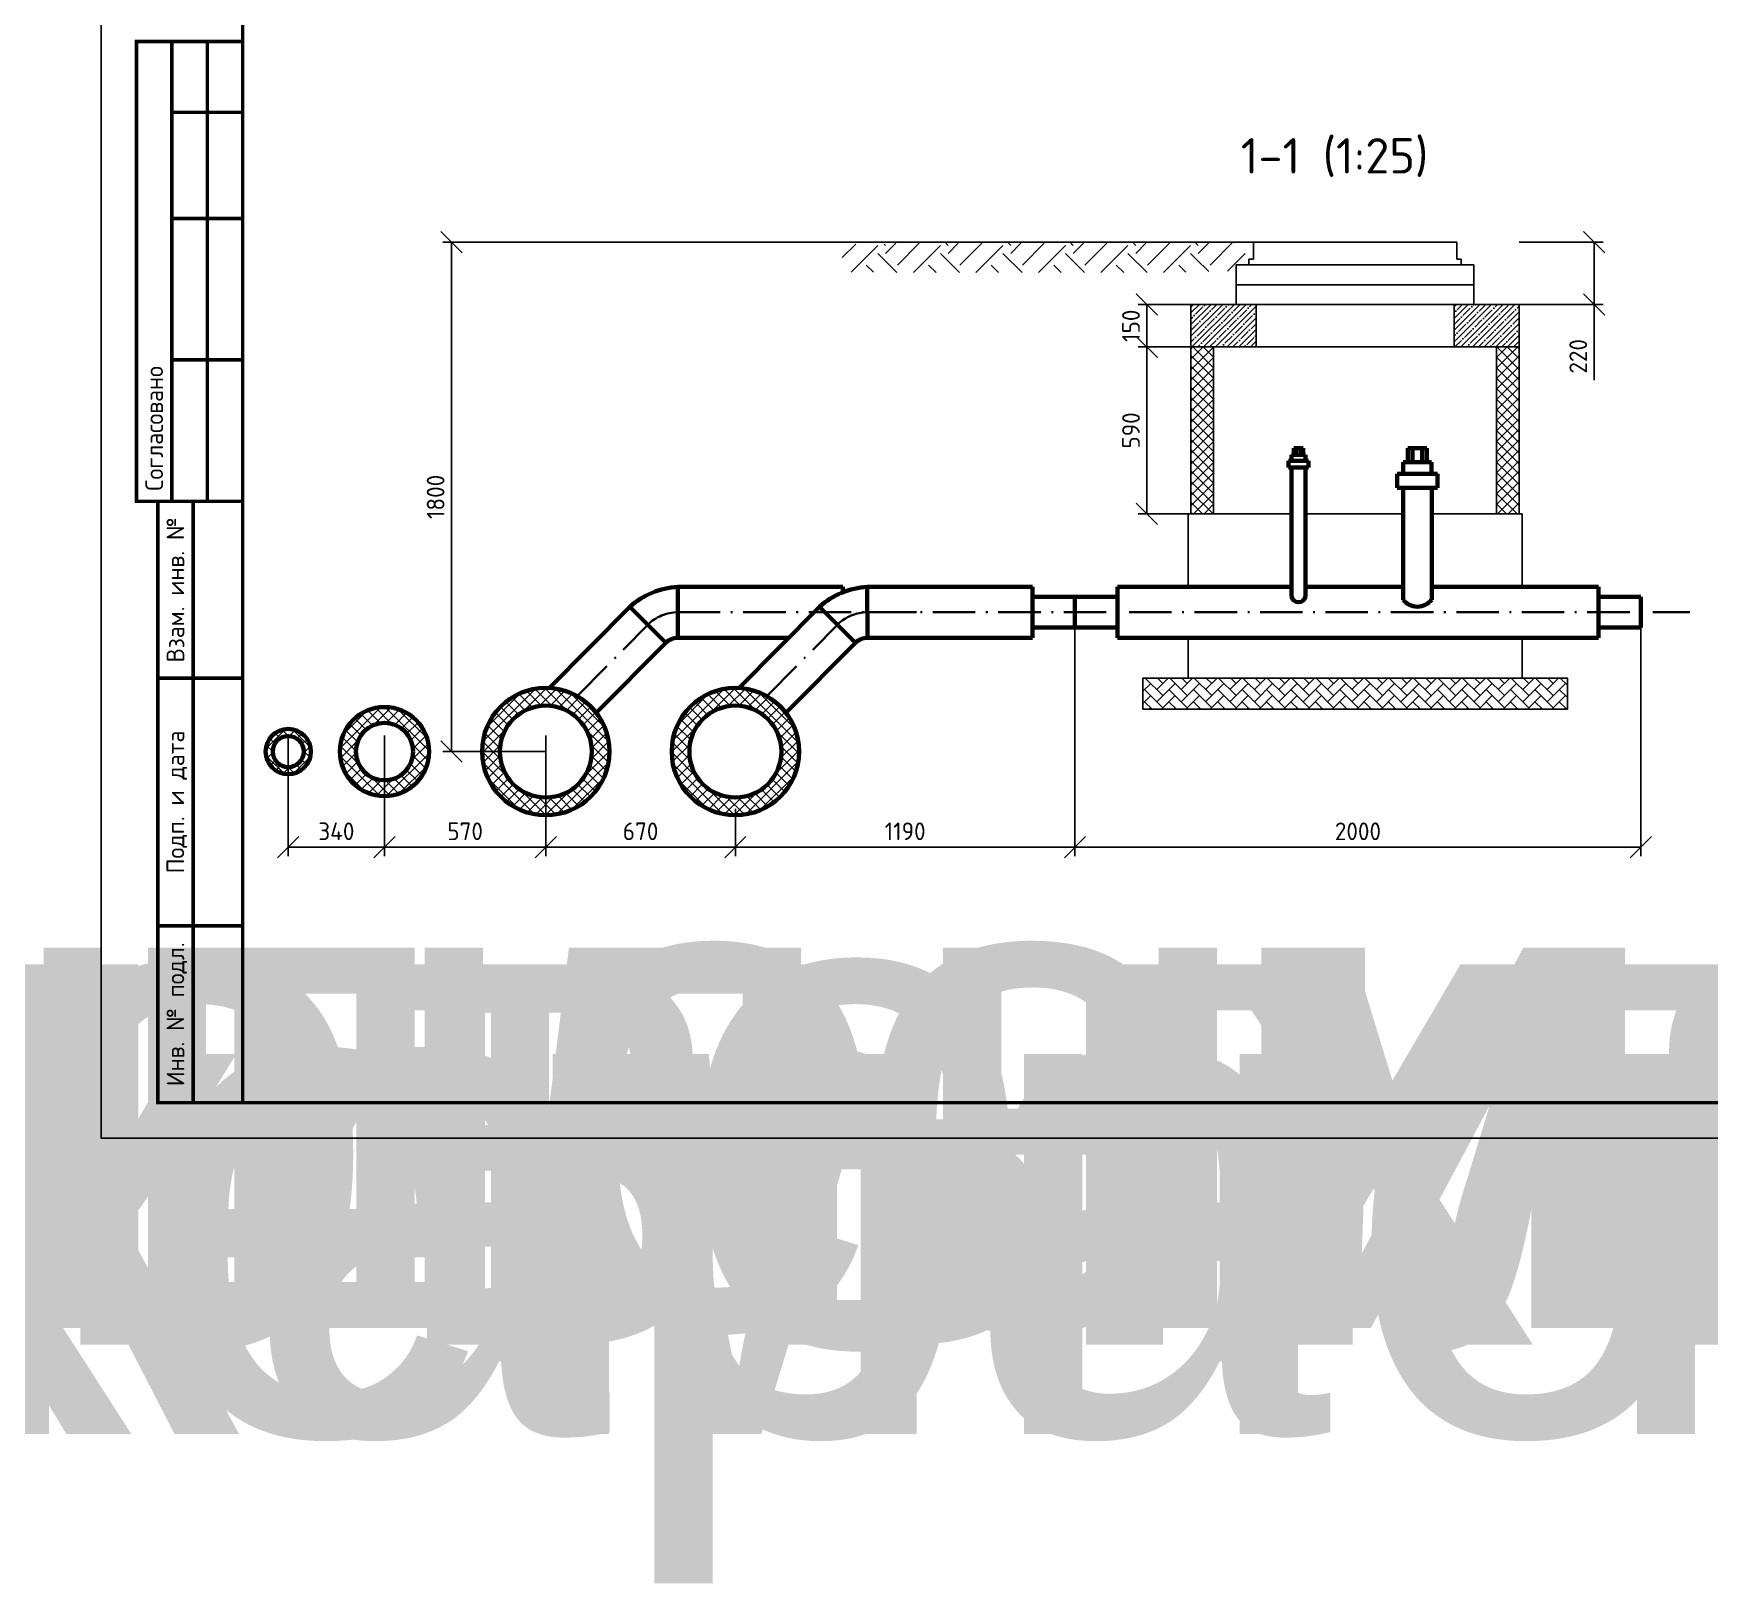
# Model space of a CAD drawing. Header units: metres. Extents: x 1981 to 7362, y 1229 to 3678.
# Drawn here: x 4078 to 4314.9, y 1904 to 2123.1 of the extents above; entities that cross this region are included whole.
import ezdxf
from ezdxf.enums import TextEntityAlignment as Align

# ---------------------------------------------------------------- set-up
doc = ezdxf.new("R2018")
doc.units = ezdxf.units.M
doc.linetypes.add('ACAD_ISO10W100', pattern=[18.5, 12, -3, 0.5, -3])
doc.layers.add('Форматы', color=7, linetype='Continuous')
doc.styles.add('-ISOCPEUR-', font='isocpeur.ttf')
doc.styles.add('GOST', font='GOST.shx', dxfattribs={"oblique": 15})
doc.styles.add('GOST-2.304_Type-B', font='GOST Common.ttf')
doc.styles.get("Standard").update_dxf_attribs({"font": 'GOST Common.ttf'})
doc.dimstyles.new('Копия М 1 к 25', dxfattribs={"dimtxt": 3.5, "dimasz": 3, "dimexe": 1.25, "dimexo": 0, "dimgap": 1, "dimtad": 1, "dimdec": 0, "dimlfac": 25, "dimzin": 0, "dimdsep": 46, "dimtxsty": 'GOST', "dimblk": 'OBLIQUE', "dimcen": 5, "dimclrd": 256, "dimclre": 256, "dimclrt": 256, "dimazin": 2, "dimtfac": 1, "dimtdec": 0, "dimtmove": 0, "dimatfit": 3, "dimldrblk": 'NONE', "dimfxl": 1.25, "dimtolj": 1, "dimtzin": 0, "dimlwd": -1, "dimlwe": -1, "dimarcsym": 2})

# ---------------------------------------------------------------- blocks, each defined once
blk = doc.blocks.new('*U143')
at = {"style": 'GOST-2.304_Type-B'}
blk.add_attdef('РАЗРАБОТАЛ', text='', height=2.5, dxfattribs=at).set_placement((250.5, -264.22), align=Align.MIDDLE_LEFT)
at = {"style": 'GOST-2.304_Type-B', "flags": 8}
for tag, height, p in [('ДАТА', 2.5, (290.07, -264.4)), ('ЛИСТ', 3, (386.39, -271.92)), ('ЛИСТОВ', 3, (403.89, -271.92)), ('ФОРМАТ', 3, (380.97, -294.75))]:
    blk.add_attdef(tag, text='', height=height, dxfattribs=at).set_placement(p, align=Align.MIDDLE_CENTER)
at = {"style": 'GOST-2.304_Type-B'}
blk.add_attdef('ПРОВЕРИЛ', (250.75, -270.73), '', height=2.5, dxfattribs=at)
at = {"lineweight": 30, "flags": 104}
for tag, p in [('ТЕПЛОВЫЕ_СЕТИ', (330, -269.5)), ('ИМЯ_ЧЕРТЕЖА', (330, -284.5))]:
    blk.add_attdef(tag, text='', height=3, dxfattribs=at).set_placement(p, align=Align.MIDDLE_CENTER)
blk = doc.blocks.new('*U142')
at = {"style": 'GOST-2.304_Type-B'}
blk.add_attdef('РАЗРАБОТАЛ', text='', height=2.5, dxfattribs=at).set_placement((40.5, -264.22), align=Align.MIDDLE_LEFT)
at = {"style": 'GOST-2.304_Type-B', "flags": 8}
for tag, height, p in [('ДАТА', 2.5, (80.07, -264.4)), ('ЛИСТ', 3, (176.39, -271.92)), ('ЛИСТОВ', 3, (193.89, -271.92)), ('ФОРМАТ', 3, (170.97, -294.75))]:
    blk.add_attdef(tag, text='', height=height, dxfattribs=at).set_placement(p, align=Align.MIDDLE_CENTER)
at = {"style": 'GOST-2.304_Type-B'}
blk.add_attdef('ПРОВЕРИЛ', (40.75, -270.73), '', height=2.5, dxfattribs=at)
at = {"lineweight": 30, "flags": 104}
for tag, p in [('ТЕПЛОВЫЕ_СЕТИ', (120, -269.5)), ('ИМЯ_ЧЕРТЕЖА', (120, -284.5))]:
    blk.add_attdef(tag, text='', height=3, dxfattribs=at).set_placement(p, align=Align.MIDDLE_CENTER)
blk = doc.blocks.new('*U145')
blk.add_lwpolyline([(0, 123), (594, 123), (594, -297), (0, -297)], close=True)
at = {"const_width": 0.5}
blk.add_lwpolyline([(20, 118), (589, 118), (589, -292), (20, -292)], close=True, dxfattribs=at)
for points in [[(20, -207), (5, -207), (5, -142), (20, -142)], [(10, -142), (10, -207)], [(15, -142), (15, -207)], [(10, -152), (20, -152)], [(10, -167), (20, -167)], [(10, -187), (20, -187)], [(20, -292), (8, -292), (8, -207), (20, -207)], [(13, -207), (13, -292)], [(8, -232), (20, -232)], [(8, -267), (20, -267)]]:
    blk.add_lwpolyline(points, dxfattribs=at)
at = {"style": 'GOST-2.304_Type-B'}
blk.add_text('Согласовано', height=2.5, rotation=90, dxfattribs=at).set_placement((7.5, -205.5), align=Align.MIDDLE_LEFT)
for s, p in [('Взам. инв. №', (10.5, -219.5)), ('Подп. и дата', (10.5, -249.5)), ('Инв. № подл.', (10.5, -279.5))]:
    blk.add_text(s, height=2.5, rotation=90, dxfattribs=at).set_placement(p, align=Align.MIDDLE_CENTER)
blk.add_attdef('РАЗРАБОТАЛ', text='', height=2.5, dxfattribs=at).set_placement((424.5, -264.22), align=Align.MIDDLE_LEFT)
at = {"style": 'GOST-2.304_Type-B', "flags": 8}
for tag, height, p in [('ДАТА', 2.5, (464.07, -264.4)), ('ЛИСТ', 3, (560.39, -271.92)), ('ЛИСТОВ', 3, (577.89, -271.92)), ('ФОРМАТ', 3, (554.97, -294.75))]:
    blk.add_attdef(tag, text='', height=height, dxfattribs=at).set_placement(p, align=Align.MIDDLE_CENTER)
at = {"style": 'GOST-2.304_Type-B'}
blk.add_attdef('ПРОВЕРИЛ', (424.75, -270.73), '', height=2.5, dxfattribs=at)
at = {"lineweight": 30, "flags": 104}
for tag, p in [('ТЕПЛОВЫЕ_СЕТИ', (504, -269.5)), ('ИМЯ_ЧЕРТЕЖА', (504, -284.5))]:
    blk.add_attdef(tag, text='', height=3, dxfattribs=at).set_placement(p, align=Align.MIDDLE_CENTER)
blk = doc.blocks.new('_Oblique')
at = {"color": 0, "linetype": 'ByBlock', "lineweight": -2}
blk.add_line((-0.5, -0.5), (0.5, 0.5), dxfattribs=at)
blk = doc.blocks.new('*D133')
at = {"transparency": 16777216}
for p, q in [((4241.59, 2078.78), (4234.11, 2078.78)), ((4235.36, 2078.78), (4235.36, 2055.18)), ((4241.59, 2055.18), (4234.11, 2055.18))]:
    blk.add_line(p, q, dxfattribs=at)
at = {"layer": 'Defpoints', "color": 0, "lineweight": 50, "transparency": 16777216}
for p in [(4241.59, 2078.78), (4235.36, 2055.18), (4241.59, 2055.18)]:
    blk.add_point(p, dxfattribs=at)
at = {"transparency": 16777216, "xscale": 3, "yscale": 3, "zscale": 3}
for p, rotation in [((4235.36, 2078.78), 90), ((4235.36, 2055.18), 270)]:
    blk.add_blockref('_Oblique', p, dxfattribs=dict(at, rotation=rotation))
at = {"lineweight": 35, "transparency": 16777216, "insert": (4233.11, 2066.98), "char_height": 2.5, "attachment_point": 5, "rotation": 90}
blk.add_mtext('\\A1;590', dxfattribs=at)
blk = doc.blocks.new('_None')
blk = doc.blocks.new('*D138')
at = {"transparency": 16777216}
for p, q in [((4241.59, 2084.78), (4234.11, 2084.78)), ((4235.36, 2078.78), (4235.36, 2084.78)), ((4241.59, 2078.78), (4234.11, 2078.78))]:
    blk.add_line(p, q, dxfattribs=at)
at = {"layer": 'Defpoints', "color": 0, "lineweight": 50, "transparency": 16777216}
for p in [(4235.36, 2084.78), (4241.59, 2084.78), (4241.59, 2078.78)]:
    blk.add_point(p, dxfattribs=at)
at = {"transparency": 16777216, "xscale": 3, "yscale": 3, "zscale": 3}
for p, rotation in [((4235.36, 2084.78), 90), ((4235.36, 2078.78), 270)]:
    blk.add_blockref('_Oblique', p, dxfattribs=dict(at, rotation=rotation))
at = {"lineweight": 35, "transparency": 16777216, "insert": (4233.11, 2081.78), "char_height": 2.5, "attachment_point": 5, "rotation": 90}
blk.add_mtext('\\A1;150', dxfattribs=at)
blk = doc.blocks.new('*D134')
at = {"transparency": 16777216}
for p, q in [((4192.15, 2093.58), (4135.82, 2093.58)), ((4137.07, 2021.58), (4137.07, 2093.58)), ((4150.39, 2021.58), (4135.82, 2021.58))]:
    blk.add_line(p, q, dxfattribs=at)
at = {"layer": 'Defpoints', "color": 0, "lineweight": 50, "transparency": 16777216}
for p in [(4137.07, 2093.58), (4192.15, 2093.58), (4150.39, 2021.58)]:
    blk.add_point(p, dxfattribs=at)
at = {"transparency": 16777216, "xscale": 3, "yscale": 3, "zscale": 3}
for p, rotation in [((4137.07, 2093.58), 90), ((4137.07, 2021.58), 270)]:
    blk.add_blockref('_Oblique', p, dxfattribs=dict(at, rotation=rotation))
at = {"lineweight": 35, "transparency": 16777216, "insert": (4134.82, 2057.58), "char_height": 2.5, "attachment_point": 5, "rotation": 90}
blk.add_mtext('\\A1;1800', dxfattribs=at)
blk = doc.blocks.new('*D139')
at = {"transparency": 16777216}
for p, q in [((4287.99, 2093.58), (4299.83, 2093.58)), ((4298.58, 2093.58), (4298.58, 2084.78)), ((4287.99, 2084.78), (4299.83, 2084.78)), ((4298.58, 2084.78), (4298.58, 2074.08))]:
    blk.add_line(p, q, dxfattribs=at)
at = {"layer": 'Defpoints', "color": 0, "lineweight": 50, "transparency": 16777216}
for p in [(4287.99, 2093.58), (4298.58, 2093.58), (4287.99, 2084.78)]:
    blk.add_point(p, dxfattribs=at)
at = {"transparency": 16777216, "xscale": 3, "yscale": 3, "zscale": 3}
for p, rotation in [((4298.58, 2093.58), 90), ((4298.58, 2084.78), 270)]:
    blk.add_blockref('_Oblique', p, dxfattribs=dict(at, rotation=rotation))
at = {"lineweight": 35, "transparency": 16777216, "insert": (4296.33, 2077.46), "char_height": 2.5, "attachment_point": 5, "rotation": 90}
blk.add_mtext('\\A1;220', dxfattribs=at)
blk = doc.blocks.new('*D140')
at = {"transparency": 16777216}
for p, q in [((4225.19, 2039.12), (4225.19, 2006.81)), ((4177.19, 2011.2), (4177.19, 2006.81)), ((4177.19, 2008.06), (4225.19, 2008.06))]:
    blk.add_line(p, q, dxfattribs=at)
at = {"layer": 'Defpoints', "color": 0, "lineweight": 50, "transparency": 16777216}
for p in [(4225.19, 2039.12), (4177.19, 2011.2), (4225.19, 2008.06)]:
    blk.add_point(p, dxfattribs=at)
at = {"transparency": 16777216, "xscale": 3, "yscale": 3, "zscale": 3, "rotation": 180}
blk.add_blockref('_Oblique', (4177.19, 2008.06), dxfattribs=at)
at = {"transparency": 16777216, "xscale": 3, "yscale": 3, "zscale": 3}
blk.add_blockref('_Oblique', (4225.19, 2008.06), dxfattribs=at)
at = {"lineweight": 35, "transparency": 16777216, "insert": (4201.19, 2010.31), "char_height": 2.5, "attachment_point": 5}
blk.add_mtext('\\A1;1190', dxfattribs=at)
blk = doc.blocks.new('*D141')
at = {"transparency": 16777216}
for p, q in [((4225.19, 2039.12), (4225.19, 2006.81)), ((4305.19, 2039.12), (4305.19, 2006.81)), ((4225.19, 2008.06), (4305.19, 2008.06))]:
    blk.add_line(p, q, dxfattribs=at)
at = {"layer": 'Defpoints', "color": 0, "lineweight": 50, "transparency": 16777216}
for p in [(4225.19, 2039.12), (4305.19, 2039.12), (4305.19, 2008.06)]:
    blk.add_point(p, dxfattribs=at)
at = {"transparency": 16777216, "xscale": 3, "yscale": 3, "zscale": 3, "rotation": 180}
blk.add_blockref('_Oblique', (4225.19, 2008.06), dxfattribs=at)
at = {"transparency": 16777216, "xscale": 3, "yscale": 3, "zscale": 3}
blk.add_blockref('_Oblique', (4305.19, 2008.06), dxfattribs=at)
at = {"lineweight": 35, "transparency": 16777216, "insert": (4265.19, 2010.31), "char_height": 2.5, "attachment_point": 5}
blk.add_mtext('\\A1;2000', dxfattribs=at)
blk = doc.blocks.new('*D135')
at = {"transparency": 16777216}
for p, q in [((4150.39, 2013.49), (4150.39, 2006.81)), ((4177.19, 2013.49), (4177.19, 2006.81)), ((4177.19, 2008.06), (4150.39, 2008.06))]:
    blk.add_line(p, q, dxfattribs=at)
at = {"layer": 'Defpoints', "color": 0, "lineweight": 50, "transparency": 16777216}
for p in [(4150.39, 2013.49), (4177.19, 2013.49), (4150.39, 2008.06)]:
    blk.add_point(p, dxfattribs=at)
at = {"transparency": 16777216, "xscale": 3, "yscale": 3, "zscale": 3, "rotation": 180}
blk.add_blockref('_Oblique', (4150.39, 2008.06), dxfattribs=at)
at = {"transparency": 16777216, "xscale": 3, "yscale": 3, "zscale": 3}
blk.add_blockref('_Oblique', (4177.19, 2008.06), dxfattribs=at)
at = {"lineweight": 35, "transparency": 16777216, "insert": (4163.79, 2010.31), "char_height": 2.5, "attachment_point": 5}
blk.add_mtext('\\A1;670', dxfattribs=at)
blk = doc.blocks.new('*D136')
at = {"transparency": 16777216}
for p, q in [((4127.59, 2023.87), (4127.59, 2006.81)), ((4150.39, 2023.87), (4150.39, 2006.81)), ((4150.39, 2008.06), (4127.59, 2008.06))]:
    blk.add_line(p, q, dxfattribs=at)
at = {"layer": 'Defpoints', "color": 0, "lineweight": 50, "transparency": 16777216}
for p in [(4127.59, 2023.87), (4150.39, 2023.87), (4127.59, 2008.06)]:
    blk.add_point(p, dxfattribs=at)
at = {"transparency": 16777216, "xscale": 3, "yscale": 3, "zscale": 3, "rotation": 180}
blk.add_blockref('_Oblique', (4127.59, 2008.06), dxfattribs=at)
at = {"transparency": 16777216, "xscale": 3, "yscale": 3, "zscale": 3}
blk.add_blockref('_Oblique', (4150.39, 2008.06), dxfattribs=at)
at = {"lineweight": 35, "transparency": 16777216, "insert": (4138.99, 2010.31), "char_height": 2.5, "attachment_point": 5}
blk.add_mtext('\\A1;570', dxfattribs=at)
blk = doc.blocks.new('*D137')
at = {"transparency": 16777216}
for p, q in [((4113.99, 2023.87), (4113.99, 2006.81)), ((4127.59, 2023.87), (4127.59, 2006.81)), ((4113.99, 2008.06), (4127.59, 2008.06))]:
    blk.add_line(p, q, dxfattribs=at)
at = {"layer": 'Defpoints', "color": 0, "lineweight": 50, "transparency": 16777216}
for p in [(4113.99, 2023.87), (4127.59, 2023.87), (4127.59, 2008.06)]:
    blk.add_point(p, dxfattribs=at)
at = {"transparency": 16777216, "xscale": 3, "yscale": 3, "zscale": 3, "rotation": 180}
blk.add_blockref('_Oblique', (4113.99, 2008.06), dxfattribs=at)
at = {"transparency": 16777216, "xscale": 3, "yscale": 3, "zscale": 3}
blk.add_blockref('_Oblique', (4127.59, 2008.06), dxfattribs=at)
at = {"lineweight": 35, "transparency": 16777216, "insert": (4120.79, 2010.31), "char_height": 2.5, "attachment_point": 5}
blk.add_mtext('\\A1;340', dxfattribs=at)

msp = doc.modelspace()

# ---------------------------------------------------------------- hatches: boundary and pattern name
h = msp.add_hatch()
h.set_pattern_fill('EARTH', color=256, scale=25, angle=45, style=0)
h.set_pattern_definition([(45, (-129697.767, 585840.697), (0, 8.838834765), [6.25, -6.25]), (45, (-129699.424, 585842.354), (0, 8.838834765), [6.25, -6.25]), (45, (-129701.0814, 585844.0113), (0, 8.838834765), [6.25, -6.25]), (135, (-129701.0814, 585845.116), (-8.838834765, 9e-16), [6.25, -6.25]), (135, (-129699.424, 585846.7735), (-8.838834765, 9e-16), [6.25, -6.25]), (135, (-129697.767, 585848.431), (-8.838834765, 9e-16), [6.25, -6.25])])
h.paths.add_polyline_path([(4192.124, 2093.11), (4192.256, 2092.905), (4192.369, 2089.415), (4192.213, 2089.691)])
h.paths.add_polyline_path([(4199.66, 2093.337), (4192.165, 2093.32), (4192.213, 2089.372), (4199.66, 2089.307)])
h.paths.add_polyline_path([(4245.736, 2093.446), (4199.66, 2093.446), (4199.66, 2089.307), (4239.232, 2089.307)])
h.paths.add_polyline_path([(4250.415, 2093.581), (4246.3, 2093.581), (4239.232, 2089.307), (4247.419, 2089.532)])
h = msp.add_hatch()
h.set_pattern_fill('ANSI35', scale=0.184)
h.set_pattern_definition([(45, (596.7058, 297.6287), (-0.82618356, 0.82618356), []), (45, (597.532, 297.6287), (-0.82618356, 0.82618356), [1.4605, -0.2921, 0, -0.2921])])
h.paths.add_polyline_path([(4241.589, 2084.781), (4241.589, 2078.781), (4250.789, 2078.781), (4250.789, 2084.781)])
h.paths.add_polyline_path([(4278.789, 2078.781), (4287.989, 2078.781), (4287.989, 2084.781), (4278.789, 2084.781)])
h = msp.add_hatch()
h.set_pattern_fill('ANSI37', scale=0.33)
h.set_pattern_definition([(45, (-373.7811, 1004.5225), (-0.74087113, 0.74087113), []), (135, (-373.7811, 1004.5225), (-0.74087113, -0.74087113), [])])
h.paths.add_polyline_path([(4241.589, 2055.181), (4244.789, 2055.181), (4244.789, 2078.781), (4241.589, 2078.781)])
h.paths.add_polyline_path([(4284.789, 2055.181), (4287.989, 2055.181), (4287.989, 2078.781), (4284.789, 2078.781)])
at = {"lineweight": 25}
h = msp.add_hatch(dxfattribs=at)
h.set_pattern_fill('ANSI37', color=256, scale=0.33)
h.set_pattern_definition([(45, (393.4188, -447.8118), (-0.74087113, 0.74087113), []), (135, (393.4188, -447.8118), (-0.74087113, -0.74087113), [])])
h.paths.add_polyline_path([(4168.189, 2021.581, 1), (4186.189, 2021.581, 1)])
h.paths.add_polyline_path([(4183.689, 2021.581, -1), (4170.689, 2021.581, -1)], flags=16)
h.paths.add_polyline_path([(4159.389, 2021.581, 1), (4141.389, 2021.581, 1)])
h.paths.add_polyline_path([(4143.889, 2021.581, -1), (4156.889, 2021.581, -1)], flags=16)
h.paths.add_polyline_path([(4121.292, 2021.581, 1), (4133.892, 2021.581, 1)])
h.paths.add_polyline_path([(4123.532, 2021.581, -1), (4131.652, 2021.581, -1)], flags=16)
h.paths.add_polyline_path([(4110.792, 2021.581, 1), (4117.192, 2021.581, 1)])
h.paths.add_polyline_path([(4111.792, 2021.581, -1), (4116.192, 2021.581, -1)], flags=16)
h = msp.add_hatch()
h.set_pattern_fill('AR-HBONE', scale=0.012)
h.set_pattern_definition([(45, (-373.7811, 1016.5225), (0, 1.72420918), [3.6576, -1.2192]), (135, (-372.919, 1017.3846), (2e-16, 1.72420918), [3.6576, -1.2192])])
h.paths.add_polyline_path([(4294.789, 2027.581), (4294.789, 2031.981), (4234.789, 2031.981), (4234.789, 2027.581)])

# ---------------------------------------------------------------- linework, layer by layer
at = {"color": 0, "linetype": 'ByBlock'}
msp.add_line((4250.415, 2093.581), (4192.154, 2093.581), dxfattribs=at)
at = {"color": 7}
for p, q in [((4250.415, 2091.181), (4250.415, 2093.581)), ((4250.415, 2093.581), (4279.163, 2093.581)), ((4279.163, 2091.181), (4279.163, 2093.581)), ((4249.789, 2090.381), (4249.789, 2091.181)), ((4249.789, 2091.181), (4250.415, 2091.181)), ((4250.789, 2090.381), (4249.789, 2090.381)), ((4250.789, 2090.381), (4278.789, 2090.381)), ((4278.789, 2090.381), (4279.789, 2090.381)), ((4279.789, 2091.181), (4279.163, 2091.181)), ((4279.789, 2090.381), (4279.789, 2091.181)), ((4250.789, 2078.781), (4250.789, 2084.781)), ((4250.789, 2084.781), (4278.789, 2084.781)), ((4278.789, 2084.781), (4278.789, 2078.781)), ((4287.989, 2078.781), (4241.589, 2078.781)), ((4241.589, 2078.781), (4241.589, 2055.181)), ((4244.789, 2055.181), (4244.789, 2078.781)), ((4250.789, 2078.781), (4278.789, 2078.781)), ((4284.789, 2055.181), (4284.789, 2078.781)), ((4287.989, 2078.781), (4287.989, 2055.181))]:
    msp.add_line(p, q, dxfattribs=at)
for p, q in [((4250.789, 2078.781), (4241.589, 2078.781)), ((4287.989, 2078.781), (4278.789, 2078.781))]:
    msp.add_line(p, q)
at = {"color": 5, "lineweight": 60}
for p, q in [((4255.813, 2062.69), (4255.813, 2063.516)), ((4255.813, 2063.516), (4256.789, 2063.516)), ((4256.128, 2063.516), (4256.128, 2064.481)), ((4256.789, 2064.481), (4256.128, 2064.481)), ((4256.459, 2064.481), (4256.459, 2063.516)), ((4257.451, 2064.481), (4256.789, 2064.481)), ((4257.765, 2063.516), (4256.789, 2063.516)), ((4256.789, 2063.516), (4256.789, 2063.516)), ((4257.12, 2064.481), (4257.12, 2063.516)), ((4257.451, 2063.516), (4257.451, 2064.481)), ((4257.765, 2062.69), (4257.765, 2063.516)), ((4272.24, 2062.513), (4272.24, 2064.481)), ((4273.589, 2064.481), (4272.24, 2064.481)), ((4272.915, 2064.481), (4272.915, 2062.513)), ((4274.939, 2064.481), (4273.589, 2064.481)), ((4274.264, 2064.481), (4274.264, 2062.513)), ((4274.939, 2062.513), (4274.939, 2064.481)), ((4255.384, 2062.276), (4255.384, 2062.69)), ((4255.384, 2062.69), (4256.789, 2062.69)), ((4255.384, 2061.725), (4255.384, 2062.276)), ((4256.789, 2061.725), (4255.384, 2061.725)), ((4255.797, 2061.725), (4255.384, 2061.725)), ((4256.789, 2062.69), (4255.467, 2062.69)), ((4255.797, 2061.725), (4255.797, 2043.55)), ((4258.195, 2062.69), (4256.789, 2062.69)), ((4256.789, 2062.69), (4258.112, 2062.69)), ((4256.789, 2061.725), (4258.195, 2061.725)), ((4257.782, 2061.725), (4258.195, 2061.725)), ((4257.782, 2061.725), (4257.782, 2043.55)), ((4258.195, 2062.276), (4258.195, 2062.69)), ((4258.195, 2061.725), (4258.195, 2062.276)), ((4271.598, 2060.827), (4271.598, 2062.513)), ((4271.598, 2062.513), (4273.589, 2062.513)), ((4275.581, 2062.513), (4273.589, 2062.513)), ((4273.589, 2062.513), (4273.589, 2062.513)), ((4275.581, 2060.827), (4275.581, 2062.513)), ((4270.722, 2059.983), (4270.722, 2060.827)), ((4270.722, 2060.827), (4273.589, 2060.827)), ((4270.722, 2058.859), (4270.722, 2059.983)), ((4273.589, 2058.859), (4270.722, 2058.859)), ((4271.565, 2058.859), (4270.722, 2058.859)), ((4273.589, 2060.827), (4270.891, 2060.827)), ((4271.565, 2058.859), (4271.565, 2043.053)), ((4276.457, 2060.827), (4273.589, 2060.827)), ((4273.589, 2060.827), (4276.288, 2060.827)), ((4273.589, 2058.859), (4276.457, 2058.859)), ((4275.614, 2058.859), (4276.457, 2058.859)), ((4275.614, 2058.859), (4275.614, 2043.053)), ((4276.457, 2059.983), (4276.457, 2060.827)), ((4276.457, 2058.859), (4276.457, 2059.983)), ((4219.189, 2044.881), (4195.838, 2044.881)), ((4195.838, 2044.881), (4195.869, 2037.681)), ((4219.189, 2037.681), (4219.189, 2044.881)), ((4231.189, 2037.681), (4231.189, 2044.881)), ((4231.189, 2044.881), (4255.797, 2044.881)), ((4257.782, 2044.881), (4271.565, 2044.881)), ((4275.614, 2044.881), (4299.189, 2044.881)), ((4299.189, 2037.681), (4299.189, 2044.881)), ((4225.189, 2043.441), (4219.189, 2043.441)), ((4225.189, 2039.121), (4225.189, 2043.441)), ((4225.189, 2039.121), (4225.189, 2043.441)), ((4225.189, 2043.441), (4231.189, 2043.441)), ((4305.189, 2043.441), (4299.189, 2043.441)), ((4305.189, 2039.121), (4305.189, 2043.441)), ((4177.687, 2030.567), (4189.062, 2042.04)), ((4189.062, 2042.04), (4194.175, 2036.97)), ((4219.189, 2037.681), (4195.838, 2037.681)), ((4219.189, 2039.121), (4225.189, 2039.121)), ((4231.189, 2039.121), (4225.189, 2039.121)), ((4231.189, 2037.681), (4299.189, 2037.681)), ((4299.189, 2039.121), (4305.189, 2039.121)), ((4184.338, 2027.049), (4194.175, 2036.97))]:
    msp.add_line(p, q, dxfattribs=at)
at = {"lineweight": 60}
for p, q in [((4192.386, 2044.881), (4169.035, 2044.881)), ((4169.035, 2044.881), (4169.066, 2037.681)), ((4192.386, 2044.103), (4192.386, 2044.881)), ((4150.884, 2030.567), (4162.259, 2042.04)), ((4162.259, 2042.04), (4167.372, 2036.97)), ((4184.74, 2037.681), (4169.035, 2037.681)), ((4157.535, 2027.049), (4167.372, 2036.97))]:
    msp.add_line(p, q, dxfattribs=at)
at = {"color": 3, "linetype": 'ACAD_ISO10W100', "lineweight": 35, "ltscale": 0.5}
for p, q in [((4169.05, 2041.281), (4202.968, 2041.281)), ((4195.853, 2041.281), (4312.09, 2041.281)), ((4154.813, 2029.417), (4164.815, 2039.505)), ((4181.616, 2029.417), (4191.618, 2039.505))]:
    msp.add_line(p, q, dxfattribs=at)
at = {"color": 7}
for points in [[(4281.589, 2090.381), (4247.989, 2090.381), (4247.989, 2087.581), (4281.589, 2087.581)], [(4281.589, 2087.581), (4247.989, 2087.581), (4247.989, 2084.781), (4281.589, 2084.781)], [(4234.789, 2027.581), (4294.789, 2027.581), (4294.789, 2031.981), (4234.789, 2031.981)]]:
    msp.add_lwpolyline(points, close=True, dxfattribs=at)
for points in [[(4250.789, 2084.781), (4241.589, 2084.781), (4241.589, 2078.781), (4250.789, 2078.781)], [(4278.789, 2078.781), (4287.989, 2078.781), (4287.989, 2084.781), (4278.789, 2084.781)], [(4255.797, 2055.181), (4241.189, 2055.181), (4241.189, 2044.881)], [(4271.565, 2055.181), (4257.782, 2055.181)], [(4288.389, 2044.881), (4288.389, 2055.181), (4275.614, 2055.181)], [(4241.189, 2037.681), (4241.189, 2031.981), (4288.389, 2031.981), (4288.389, 2037.681)]]:
    msp.add_lwpolyline(points, dxfattribs=at)
at = {"lineweight": 60}
for radius in [9, 6.5]:
    msp.add_circle((4150.389, 2021.581), radius, dxfattribs=at)
at = {"color": 5, "lineweight": 60}
for radius in [9, 6.5]:
    msp.add_circle((4177.189, 2021.581), radius, dxfattribs=at)
at = {"color": 4, "lineweight": 60}
for radius in [6.3, 4.06]:
    msp.add_circle((4127.592, 2021.581), radius, dxfattribs=at)
at = {"color": 6, "lineweight": 60}
for radius in [3.2, 2.2]:
    msp.add_circle((4113.992, 2021.581), radius, dxfattribs=at)
at = {"lineweight": 60}
for centre, radius, start, end in [((4169.74, 2033.698), 11.205, 93.60635, 131.88497), ((4169.129, 2035.154), 2.527, 91.43253, 134.05879)]:
    msp.add_arc(centre, radius, start, end, dxfattribs=at)
at = {"color": 5, "lineweight": 60}
for centre, radius, start, end in [((4196.543, 2033.698), 11.205, 93.60635, 131.88497), ((4256.789, 2043.707), 1.005, 189.00708, 350.99292), ((4273.589, 2044.635), 2.569, 218.00711, 321.99289), ((4195.932, 2035.154), 2.527, 91.43253, 134.05879)]:
    msp.add_arc(centre, radius, start, end, dxfattribs=at)
at = {"color": 3, "linetype": 'ACAD_ISO10W100', "lineweight": 35, "ltscale": 0.5}
for centre in [(4169.076, 2035.281), (4195.879, 2035.281)]:
    msp.add_arc(centre, 6, 90.24566, 135.24566, dxfattribs=at)

# ---------------------------------------------------------------- block references
at = {"layer": 'Форматы'}
msp.add_blockref('*U145', (4087.543, 2263.953), dxfattribs=at)
ref = msp.add_blockref('*U142', (2943.994, 2279.592), dxfattribs=at)
lines = msp.add_mtext('Общие указания по пожарной безопасности и защите окружающей среды', dxfattribs={"layer": '0', "insert": (3063.994, 1995.092), "char_height": 70, "attachment_point": 1})
ref.add_attrib('ИМЯ_ЧЕРТЕЖА', '', (3063.994, 1995.092), dxfattribs={"flags": 104}).embed_mtext(lines)
lines = msp.add_mtext('Тепломеханические решения тепловых сетей', dxfattribs={"layer": '0', "insert": (3063.994, 2010.092), "char_height": 70, "attachment_point": 1})
ref.add_attrib('ТЕПЛОВЫЕ_СЕТИ', '', (3063.994, 2010.092), dxfattribs={"flags": 104}).embed_mtext(lines)
ref = msp.add_blockref('*U143', (3648.421, 2279.592), dxfattribs=at)
lines = msp.add_mtext('Схема теплотрассы', dxfattribs={"layer": '0', "insert": (3978.421, 1995.092), "char_height": 70, "attachment_point": 1})
ref.add_attrib('ИМЯ_ЧЕРТЕЖА', '', (3978.421, 1995.092), dxfattribs={"flags": 104}).embed_mtext(lines)
lines = msp.add_mtext('Тепломеханические решения тепловых сетей', dxfattribs={"layer": '0', "insert": (3978.421, 2010.092), "char_height": 70, "attachment_point": 1})
ref.add_attrib('ТЕПЛОВЫЕ_СЕТИ', '', (3978.421, 2010.092), dxfattribs={"flags": 104}).embed_mtext(lines)
ref = msp.add_blockref('*U143', (2228.058, 2277.24), dxfattribs=at)
lines = msp.add_mtext('Тепломеханические решения тепловых сетей', dxfattribs={"layer": '0', "insert": (2558.058, 2007.74), "char_height": 70, "attachment_point": 1})
ref.add_attrib('ТЕПЛОВЫЕ_СЕТИ', '', (2558.058, 2007.74), dxfattribs={"flags": 104}).embed_mtext(lines)
ref = msp.add_blockref('*U142', (2688.556, 2277.24), dxfattribs=at)
lines = msp.add_mtext('Тепломеханические решения тепловых сетей', dxfattribs={"layer": '0', "insert": (2808.556, 2007.74), "char_height": 70, "attachment_point": 1})
ref.add_attrib('ТЕПЛОВЫЕ_СЕТИ', '', (2808.556, 2007.74), dxfattribs={"flags": 104}).embed_mtext(lines)

# ---------------------------------------------------------------- texts
at = {"style": '-ISOCPEUR-'}
msp.add_text('1-1 (1:25)', height=5, dxfattribs=at).set_placement((4261.88, 2105.803), align=Align.MIDDLE_CENTER)

# ---------------------------------------------------------------- dimensions: what is measured, and where the dimension line sits
at = {"color": 18, "lineweight": 35, "true_color": 0x000000}
for base, p1, p2, angle, picture, middle in [((4137.074, 2093.581), (4150.389, 2021.581), (4192.154, 2093.581), 90, '*D134', (4134.824, 2057.581)), ((4235.358, 2055.181), (4241.589, 2078.781), (4241.589, 2055.181), 90, '*D133', (4233.108, 2066.981)), ((4127.592, 2008.059), (4113.992, 2023.87), (4127.592, 2023.87), 180, '*D137', (4120.792, 2010.309)), ((4127.592, 2008.059), (4150.389, 2023.87), (4127.592, 2023.87), 180, '*D136', (4138.991, 2010.309)), ((4150.389, 2008.059), (4177.189, 2013.487), (4150.389, 2013.487), 180, '*D135', (4163.789, 2010.309))]:
    dim = msp.add_linear_dim(base=base, p1=p1, p2=p2, angle=angle, dimstyle='Копия М 1 к 25', override={"dimtxt": 2.5, "dimtxsty": 'Standard'}, dxfattribs=at)
    dim.commit()
    dim.dimension.update_dxf_attribs({"geometry": picture, "text_midpoint": middle})
for base, p1, p2, picture, middle in [((4298.58, 2093.581), (4287.989, 2084.781), (4287.989, 2093.581), '*D139', (4298.58, 2077.456)), ((4235.358, 2084.781), (4241.589, 2078.781), (4241.589, 2084.781), '*D138', (4235.358, 2081.781))]:
    dim = msp.add_linear_dim(base=base, p1=p1, p2=p2, angle=90, dimstyle='Копия М 1 к 25', override={"dimtxt": 2.5, "dimtxsty": 'Standard'}, dxfattribs=at)
    dim.commit()
    dim.dimension.update_dxf_attribs({"geometry": picture, "text_midpoint": middle, "dimtype": 160})
dim = msp.add_linear_dim(base=(4225.189, 2008.059), p1=(4177.189, 2011.198), p2=(4225.189, 2039.121), text='1190', dimstyle='Копия М 1 к 25', override={"dimtxt": 2.5, "dimtxsty": 'Standard'}, dxfattribs=at)
dim.commit()
dim.dimension.update_dxf_attribs({"geometry": '*D140', "text_midpoint": (4201.189, 2010.309)})
dim = msp.add_linear_dim(base=(4305.189, 2008.059), p1=(4225.189, 2039.121), p2=(4305.189, 2039.121), dimstyle='Копия М 1 к 25', override={"dimtxt": 2.5, "dimtxsty": 'Standard'}, dxfattribs=at)
dim.commit()
dim.dimension.update_dxf_attribs({"geometry": '*D141', "text_midpoint": (4265.189, 2010.309)})

doc.saveas('drawing.dxf')
